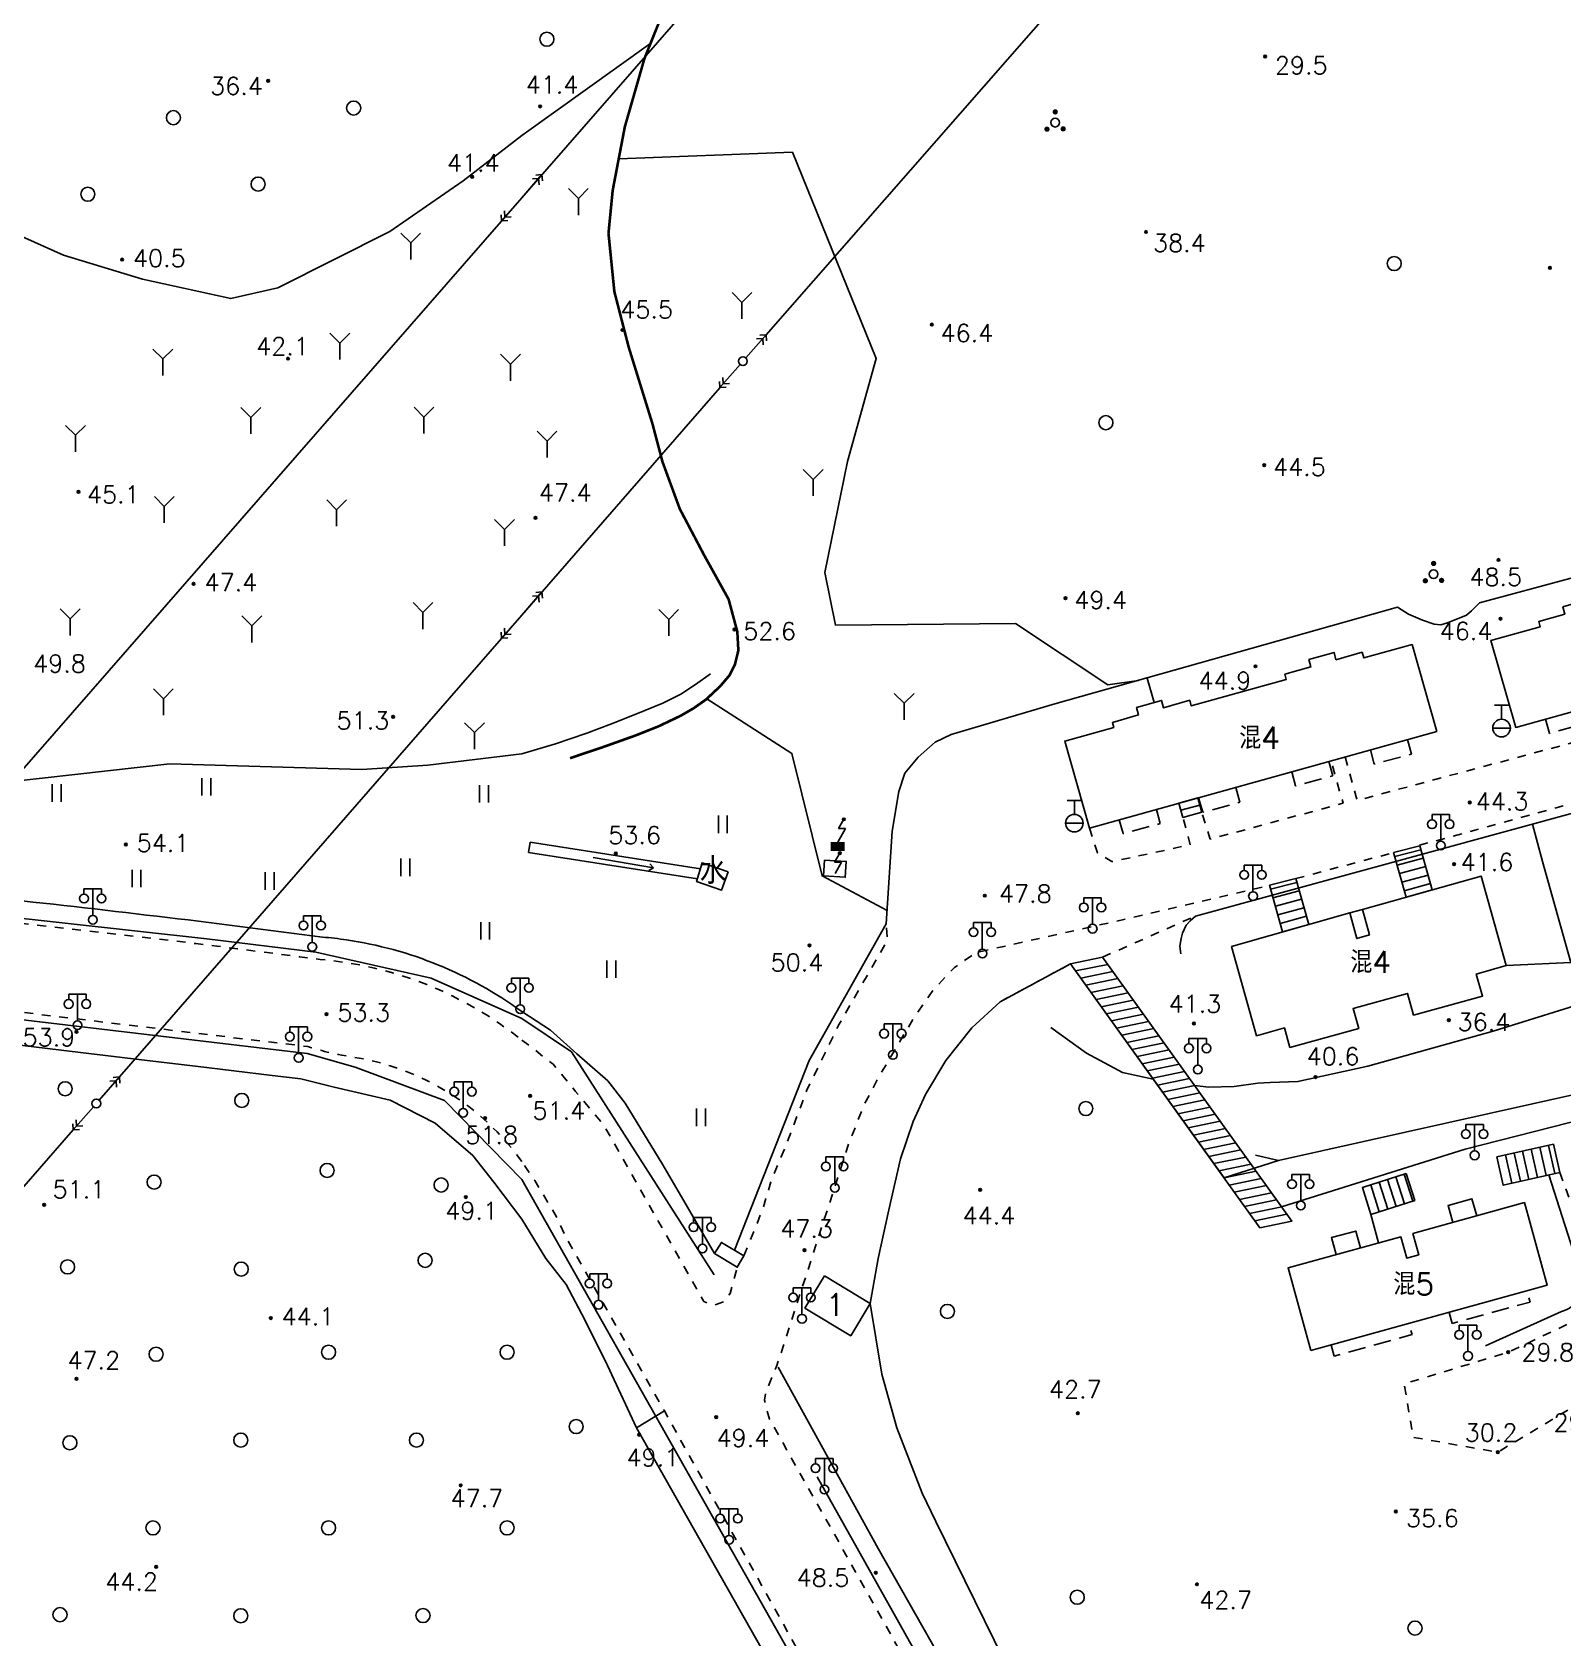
# Model space of a CAD drawing. Extents: x 115374 to 116875, y 149866 to 152432.
# Drawn here: x 115944.2 to 116118.6, y 151609.6 to 151792.5 of the extents above; entities that cross this region are included whole.
import ezdxf
from ezdxf.enums import TextEntityAlignment as Align

# ---------------------------------------------------------------- set-up
doc = ezdxf.new("R2010")
doc.units = 0
doc.header["$MEASUREMENT"] = 0
doc.header["$PDMODE"] = 32
doc.header["$PDSIZE"] = 0.3
for name, pattern in [('X3', [5, 4, -1]), ('X5', [3, 2, -1]), ('X6', [2, 1, -1])]:
    doc.linetypes.add(name, pattern=pattern)
doc.layers.get('0').update_dxf_attribs({"linetype": 'CONTINUOUS'})
for name, color, linetype in [('BOUND', 7, 'CONTINUOUS'), ('DLDW', 14, 'CONTINUOUS'), ('DLSS', 5, 'CONTINUOUS'), ('DMTZ', 5, 'CONTINUOUS'), ('GCD', 1, 'CONTINUOUS'), ('GXYZ', 2, 'CONTINUOUS'), ('JMD', 6, 'CONTINUOUS'), ('SXSS', 5, 'CONTINUOUS'), ('YZH', 2, 'CONTINUOUS'), ('ZBTZ', 5, 'CONTINUOUS')]:
    doc.layers.add(name, color=color, linetype=linetype)
doc.styles.add('HZ', font='rs.shx', dxfattribs={"bigfont": 'hztxt.shx'})
doc.linetypes.add('X19', pattern='A,4.5,[145,symbolx.shx,S=1,R=0,X=0,Y=1],4.5,-0.5,[146,symbolx.shx,S=1,R=0,X=0,Y=0],-0.5', length=10)
doc.linetypes.add('X33', pattern='A,2,[150,symbolx.shx,S=1,R=0,X=0,Y=1],1e-11', length=2)
doc.linetypes.add('X34', pattern='A,2,[150,symbolx.shx,S=1,R=0,X=0,Y=0],1e-11', length=2)
doc.linetypes.add('X35', pattern='A,2,[4,symbolt.shx,S=1,R=0,X=0,Y=0],2,[28,symbolt.shx,S=1,R=0,X=0,Y=0],1e-11', length=4)
doc.linetypes.add('X36', pattern='A,2,[4,symbolt.shx,S=1,R=180,X=0,Y=0],2,[28,symbolt.shx,S=1,R=180,X=0,Y=0],1e-11', length=4)
doc.linetypes.add('X39', pattern='A,2,[150,symbolx.shx,S=1,R=0,X=0,Y=1],2,[151,symbolx.shx,S=1,R=0,X=0,Y=3],1e-11', length=4)
doc.linetypes.add('X4', pattern='A,0,-1e-09,[149,symbolx.shx,S=0.15,R=0,X=0,Y=0],-1.6', length=1.6)
doc.linetypes.add('X49', pattern='A,0,[5,symbolt.shx,S=1,R=0,X=0,Y=0],-10', length=10)

# ---------------------------------------------------------------- blocks, each defined once
blk = doc.blocks.new('GC097')
for p, q in [((-1, 2.92), (-1, 3.52)), ((-1, 3.52), (1, 3.52)), ((0, 0.52), (0, 3.52)), ((1, 3.52), (1, 2.92))]:
    blk.add_line(p, q)
for centre in [(-1, 2.42), (1, 2.42), (0.01, 0)]:
    blk.add_circle(centre, 0.5)
blk = doc.blocks.new('GC133')
for p, q in [((-0.81, 2.59), (0.79, 2.59)), ((-0.01, 0.99), (-0.01, 2.59)), ((-1.01, -0.01), (0.99, -0.01))]:
    blk.add_line(p, q)
blk.add_circle((-0.01, -0.01), 1)
blk = doc.blocks.new('GC122')
blk.add_circle((0, 0), 0.8)
blk = doc.blocks.new('GC178')
at = {"linetype": 'Continuous'}
for p, q in [((-1.13, 1.44), (0, 0.31)), ((0, 0.31), (1.13, 1.44)), ((0, 0.31), (0, -1.57))]:
    blk.add_line(p, q, dxfattribs=at)
blk = doc.blocks.new('GC155')
for p, q in [((4, 0), (0.5, 0)), ((3.42, 0), (2.92, 0.5)), ((2.92, -0.5), (3.42, 0)), ((4, 0), (3.5, 0.5)), ((3.5, -0.5), (4, 0))]:
    blk.add_line(p, q)
blk.add_circle((0, 0), 0.5)
blk = doc.blocks.new('GC268')
for points, const_width in [([(-0.17, 0.74, 1), (0.13, 0.74, 1)], 0.3), ([(-0.15, 0.77, 1), (0.1, 0.77, 1)], 0.25), ([(-1.11, -1.23, 1), (-0.81, -1.23, 1)], 0.3), ([(-1.08, -1.22, 1), (-0.83, -1.22, 1)], 0.25), ([(0.74, -1.19, 1), (1.04, -1.19, 1)], 0.3), ([(0.73, -1.16, 1), (0.98, -1.16, 1)], 0.25)]:
    blk.add_lwpolyline(points, format="xyb", close=True, dxfattribs=dict(const_width=const_width))
blk.add_circle((-0.02, -0.48), 0.5)
blk = doc.blocks.new('Ggjt')
for p, q in [((3.5, 0), (0, 0)), ((2.92, 0), (2.42, 0.5)), ((2.42, -0.5), (2.92, 0)), ((3.5, 0), (3, 0.5)), ((3, -0.5), (3.5, 0))]:
    blk.add_line(p, q)
blk = doc.blocks.new('GC121')
for p, q in [((-0.5, -0.64), (-0.5, 1.36)), ((-0.5, -0.64), (-0.5, 0.86)), ((0.5, -0.64), (0.5, 1.36))]:
    blk.add_line(p, q)
blk = doc.blocks.new('GC245')
for p, q in [((-0.06, 1.28), (0.54, 2.32)), ((0.36, 2.26), (0.54, 2.32)), ((0.54, 2.32), (0.6, 2.16)), ((0.74, 1.28), (-0.06, 1.28)), ((0, 0), (0.74, 1.28))]:
    blk.add_line(p, q)
blk.add_point((0.54, 2.32))
blk = doc.blocks.new('GC129')
for p, q in [((-0.04, 0.49), (0.86, 2.05)), ((0.06, 2.05), (0.66, 3.09)), ((0.86, 2.05), (0.06, 2.05)), ((0.48, 3.03), (0.67, 3.09)), ((0.67, 3.09), (0.72, 2.93))]:
    blk.add_line(p, q)
at = {"linetype": 'Continuous', "const_width": 1, "flags": 128}
blk.add_lwpolyline([(-0.83, 0), (0.77, 0)], dxfattribs=at)
blk.add_point((0.67, 3.09))

msp = doc.modelspace()

# ---------------------------------------------------------------- linework, layer by layer
at = {"layer": 'BOUND', "linetype": 'Continuous', "flags": 128}
for points in [[(116074.84, 151704.68), (116075.3, 151703.05), (116077.44, 151703.67), (116076.99, 151705.28)], [(116099.28, 151699.05), (116100.71, 151693.97), (116103.68, 151694.81), (116102.28, 151699.81)], [(116088.15, 151696.09), (116089.62, 151690.86), (116086.65, 151690.02), (116085.16, 151695.33)]]:
    msp.add_lwpolyline(points, close=True, dxfattribs=at)
for points, elevation in [([(116084.04, 151656.35), (116062.49, 151686.39), (116066.15, 151687.15), (116087.7, 151657.1)], 47.23), ([(116118.2, 151662.63), (116111.77, 151661.19), (116111.05, 151664.41), (116117.48, 151665.85)], 32.75), ([(116100.72, 151662.51), (116095.74, 151660.91), (116096.69, 151657.84), (116101.7, 151659.45)], 34.25)]:
    msp.add_lwpolyline(points, close=True, dxfattribs=dict(at, elevation=elevation))
at = {"layer": 'DLDW', "linetype": 'Continuous', "flags": 128}
msp.add_lwpolyline([(116023.49, 151696.86), (116022.76, 151694.79), (116019.92, 151695.77), (116020.54, 151697.89)], close=True, dxfattribs=at)
at = {"layer": 'DLSS', "linetype": 'X3', "const_width": 0.3, "flags": 128}
msp.add_lwpolyline([(116005.5, 151709.8), (116009.35, 151711.1), (116012.89, 151712.36), (116015.56, 151713.42), (116018.06, 151714.61), (116019.6, 151715.5), (116021.01, 151716.5), (116022.6, 151717.99), (116023.68, 151719.26), (116024.28, 151720.48), (116024.67, 151722.07), (116024.55, 151724.21), (116023.56, 151727.89), (116020.78, 151732.9), (116018, 151738.18), (116016.03, 151743.54), (116014.87, 151747.93), (116012.18, 151756.6), (116010.55, 151762.91), (116009.88, 151769.56), (116010.36, 151774.45), (116011.74, 151781.68), (116013.98, 151789.47), (116017.18, 151797.42)], dxfattribs=at)
at = {"layer": 'DLSS', "linetype": 'X6', "flags": 128}
for points, elevation in [([(115866.46, 151765.98, -0.013054), (115910.86, 151711.93, 0.11413), (115925.74, 151695.87, 0.107698), (115939.33, 151691.38, -0.006779), (115977.03, 151686.89, -0.149774), (116000, 151677.71)], 58.39), ([(116000, 151663.88, 0.202534), (115980.76, 151675.78, -0.041296), (115975.65, 151676.97), (115932.79, 151682.1, 0.024307)], 49.94), ([(116118.2, 151662.63), (116122.55, 151650.93, -0.419227), (116120.17, 151645.86), (116112.34, 151642.17), (116100.5, 151638.57), (116101.52, 151632.48), (116111.16, 151630.8), (116125.89, 151639.64, -0.063402), (116132.99, 151642.76), (116170.69, 151646.83), (116212.29, 151646.3)], 32.75)]:
    msp.add_lwpolyline(points, format="xyb", dxfattribs=dict(at, elevation=elevation))
for points in [[(116093.77, 151709.94), (116095.15, 151705), (116124.27, 151712.8)], [(116076.99, 151705.28), (116077.44, 151703.67), (116078.41, 151700.59), (116093.53, 151704.67), (116092.18, 151709.5)], [(116102.22, 151699.88), (116126.89, 151706.67)], [(116064.66, 151701.85), (116065.58, 151699.03), (116067.19, 151698.02), (116076.13, 151699.94), (116075.31, 151702.98)], [(116088.15, 151696.09), (116099.28, 151699.05)], [(116101.81, 151503.79), (116028.23, 151634.54), (116027.88, 151635.64), (116027.65, 151636.73), (116027.83, 151637.76), (116029.06, 151640.65), (116037.28, 151666.03), (116039.01, 151670.37), (116040.69, 151673.57), (116044.73, 151680.35), (116046.88, 151683.41), (116049.27, 151685.98), (116051.72, 151687.66), (116067.59, 151691.21), (116085.16, 151695.33)], [(116025.31, 151653.13), (116027.45, 151658.49), (116028.44, 151661.77), (116030.17, 151665.91), (116032.44, 151671.94), (116036.14, 151679.51), (116041.65, 151689.06), (116041.51, 151690.93)], [(116054.48, 151682.08), (116062.49, 151686.39)], [(116000, 151677.71), (116001.01, 151676.96), (116003.59, 151674.95), (116006.14, 151671.87), (116009.42, 151667.91), (116020.75, 151647.94), (116021.85, 151647.51), (116023.1, 151647.94), (116023.72, 151648.87), (116024.54, 151651.85)], [(116067.33, 151543.98), (116016.24, 151635.49), (116004.88, 151655.56), (116003.82, 151657.86), (116001.48, 151661.72), (116000, 151663.88)]]:
    msp.add_lwpolyline(points, dxfattribs=at)
at = {"layer": 'DLSS', "linetype": 'X6', "elevation": 46.85, "flags": 128}
msp.add_lwpolyline([(116066.15, 151687.15), (116076.71, 151691.82)], dxfattribs=at)
at = {"layer": 'DLSS', "linetype": 'Continuous', "flags": 128}
for points in [[(115932.79, 151682.1), (115932.34, 151678.37), (115935.97, 151677.94), (115942.87, 151677.11), (115947.55, 151676.55), (115956.71, 151675.46), (115962.84, 151674.72), (115971.6, 151673.67), (115974.86, 151673.28), (115978.65, 151672.33), (115985, 151670.85), (115990.14, 151668.24), (115994.43, 151664.57), (115996.81, 151661.55), (116000, 151657.31)], [(116021.97, 151653.4), (116016.07, 151663.52), (116011.77, 151670.51), (116009.79, 151673.08), (116006.28, 151676.16), (116003.27, 151678.82)], [(116000, 151657.31), (116002.74, 151652.86), (116005.05, 151649.89), (116007.17, 151645.85), (116009.76, 151640.66), (116013.07, 151633.57), (116016.24, 151635.49)], [(116107.82, 151500), (116105.68, 151504.27), (116103.07, 151508.97), (116100.52, 151513.52), (116098.61, 151516.87), (116087.23, 151537.36), (116077.98, 151553.26), (116069.92, 151567.77), (116055.58, 151593.64), (116048.38, 151606.11), (116040.6, 151619.84), (116029.2, 151640.47)], [(116039.02, 151587.74), (116013.07, 151633.57)]]:
    msp.add_lwpolyline(points, dxfattribs=at)
at = {"layer": 'DMTZ', "linetype": 'X35', "flags": 128}
for points, elevation in [([(116149, 151738.95), (116123.29, 151731.33), (116109.08, 151727.49), (116108.17, 151726.56), (116107.59, 151726.07), (116105.43, 151725.2), (116104.67, 151724.97), (116103.89, 151725.05), (116102.56, 151725.51), (116101, 151726.19), (116099.72, 151726.99), (116060.69, 151715.97)], 8.3), ([(116193.71, 151727.62), (116193.98, 151723.16), (116191.87, 151718.29), (116189.39, 151711.5), (116186.27, 151704.94), (116183.02, 151699.13), (116177.28, 151692.64), (116170.99, 151687.88), (116165.68, 151683.97), (116158.14, 151680.04), (116086.16, 151664), (116083.57, 151664.61)], 8.3), ([(116071.24, 151718.93), (116072.02, 151716.13)], 55.35), ([(116060.69, 151715.97), (116048.92, 151712.5), (116047.08, 151711.61), (116045.13, 151709.91), (116043.61, 151708.1), (116042.94, 151706.01), (116042.19, 151701.48), (116041.51, 151690.93), (116032.75, 151675.4), (116024.22, 151653.8)], 8.3), ([(116155.94, 151713.43), (116076.71, 151691.82), (116076.11, 151691.3), (116075.65, 151690.79), (116075.24, 151689.88), (116075.09, 151689.27), (116074.94, 151688.41), (116075.06, 151687.53)], 8.3), ([(116115.09, 151702.29), (116116.24, 151698.02), (116119.47, 151686.55), (116112.1, 151686.19)], 48.1), ([(116096.69, 151657.84), (116097.58, 151654.61)], 36.55)]:
    msp.add_lwpolyline(points, dxfattribs=dict(at, elevation=elevation))
at = {"layer": 'DMTZ', "linetype": 'X39', "elevation": 8.3, "flags": 128}
for points in [[(116186.52, 151727.62), (116175.38, 151711.03), (116169.82, 151704.25), (116164.53, 151698.8), (116160.49, 151695.77), (116158.48, 151694.69), (116153.25, 151692.67), (116131.33, 151685.19), (116110.64, 151678.74), (116096.34, 151674.72), (116088.39, 151672.99), (116085.22, 151672.89), (116083.81, 151672.8), (116081.14, 151672.44), (116078.2, 151672.34), (116076.64, 151672.52)], [(116071.9, 151673.27), (116068.42, 151674.01), (116064.32, 151676.2), (116060.27, 151679.14)]]:
    msp.add_lwpolyline(points, dxfattribs=at)
at = {"layer": 'DMTZ', "linetype": 'X35', "flags": 128}
for points in [[(116241.81, 151724.82), (116232.5, 151720.71), (116217.64, 151714.58), (116201.8, 151705.37), (116183.56, 151688.17), (116167.52, 151682.69), (116152.7, 151676.83), (116107.45, 151665.28), (116086.53, 151658.73)], [(116054.48, 151682.08), (116051.26, 151679.12), (116048.3, 151675.38), (116045.98, 151671.52), (116044.56, 151668.43), (116043.14, 151664.18), (116041.82, 151658.38), (116040.59, 151652.83), (116039.69, 151647.73), (116041, 151639.66), (116042.72, 151633.55), (116045.59, 151626.12), (116047.14, 151622.89)]]:
    msp.add_lwpolyline(points, dxfattribs=at)
at = {"layer": 'DMTZ', "linetype": 'X33', "elevation": 53.84, "flags": 128}
msp.add_lwpolyline([(116000, 151710.29), (116003.84, 151711.43), (116007.41, 151712.64), (116010.21, 151713.72), (116013, 151714.83), (116016.07, 151716.08), (116018.1, 151717.09), (116019.77, 151718.18), (116021.49, 151719.4)], dxfattribs=at)
at = {"layer": 'DMTZ', "linetype": 'X34', "elevation": 53.84, "flags": 128}
msp.add_lwpolyline([(116000, 151710.29), (115989.29, 151709.02), (115981.79, 151708.5)], dxfattribs=at)
at = {"layer": 'DMTZ', "linetype": 'X35', "flags": 128}
for points, elevation in [([(115980.03, 151689.12, -0.121547), (116000, 151680.96, -0.232042)], 58.39), ([(116116.98, 151662.36), (116120.65, 151650.87, -0.418065), (116118.42, 151646.8), (116109.74, 151642.88)], 32.75)]:
    msp.add_lwpolyline(points, format="xyb", dxfattribs=dict(at, elevation=elevation))
at = {"layer": 'DMTZ', "linetype": 'X36', "flags": 128}
msp.add_lwpolyline([(116000, 151680.96), (116003.27, 151678.82)], dxfattribs=at)
at = {"layer": 'DMTZ', "linetype": 'X36', "elevation": 8.3, "flags": 128}
msp.add_lwpolyline([(116063.75, 151589.17), (116047.14, 151622.89)], dxfattribs=at)
at = {"layer": 'GCD', "linetype": 'Continuous'}
for p in [(116084.65, 151789.69, 29.5), (115971.12, 151786.91, 36.41), (116002.1, 151784.01, 41.4), (115994.35, 151775.98, 41.36), (116071.09, 151769.71, 38.4), (115954.5, 151766.56, 40.52), (116117.09, 151765.62, 37.9), (116046.7, 151759.16, 46.4), (116011.46, 151758.55, 45.5), (115973.39, 151755.29, 42.13), (116084.56, 151743.15, 44.5), (115949.52, 151740.12, 45.06), (116001.57, 151737.16, 47.4), (116111.22, 151732.37, 48.5), (115962.64, 151729.66, 47.36), (116061.93, 151728.01, 49.4), (116111.46, 151725.68, 46.4), (116024.23, 151724.46, 52.6), (116083.55, 151720.26, 44.9), (115985.36, 151714.52, 51.27), (116107.95, 151704.76, 44.3), (115954.92, 151699.97, 54.07), (116010.71, 151698.96, 53.6), (116106.17, 151697.74, 41.6), (116052.73, 151694.15, 47.8), (116032.78, 151688.49, 50.4), (115977.77, 151680.66, 53.32), (116105.57, 151679.97, 36.4), (115949.3, 151678.65, 53.89), (116076.55, 151679.6, 41.3), (116090.4, 151673.5, 40.6), (116000.96, 151671.35, 51.4), (115995.82, 151668.81, 51.8), (116052.21, 151660.67, 44.4), (115945.62, 151658.96, 51.15), (115993.63, 151659.84, 49.13), (116032.19, 151653.79, 47.3), (115971.42, 151646.06, 44.11), (116112.34, 151642.17, 29.84), (115949.3, 151639.15, 47.16), (116022.15, 151634.78, 49.4), (116063.33, 151635.22, 42.7), (116013.38, 151632.78, 49.1), (116111.16, 151630.8, 30.19), (115993.05, 151627.01, 47.68), (116099.54, 151624.04, 35.6), (115958.37, 151617.74, 44.23), (116040.32, 151617.07, 48.5), (116076.89, 151615.75, 42.7)]:
    msp.add_point(p, dxfattribs=at)
at = {"layer": 'GXYZ', "linetype": 'Continuous'}
for p, q in [((115938.44, 151703.12, 47.54), (116000, 151773.6, 47.54)), ((115954.19, 151673.51), (116000, 151726.09)), ((115802.28, 151500), (115948.93, 151667.48))]:
    msp.add_line(p, q, dxfattribs=at)
at = {"layer": 'GXYZ', "linetype": 'Continuous', "flags": 128}
for points in [[(116000, 151773.6), (116171.49, 151969.94)], [(116198.9, 151953.18), (116027.83, 151758.01)], [(116022.56, 151751.98), (116000, 151726.09)]]:
    msp.add_lwpolyline(points, dxfattribs=at)
at = {"layer": 'GXYZ', "linetype": 'Continuous', "elevation": 8.3, "flags": 128}
msp.add_lwpolyline([(116034.46, 151698.2), (116034.35, 151696.4), (116036.84, 151696.24), (116036.96, 151698.04)], close=True, dxfattribs=at)
at = {"layer": 'JMD', "linetype": 'Continuous', "flags": 128}
for points in [[(116135.43, 151730.89), (116138.4, 151731.74), (116138.19, 151732.59), (116141.05, 151733.39), (116141.26, 151732.54), (116144.24, 151733.41), (116144.45, 151732.67), (116149.92, 151734.19), (116152.75, 151724.29), (116113.19, 151713.3), (116110.36, 151723.2), (116115.98, 151724.76), (116115.82, 151725.36), (116118.78, 151726.21), (116118.57, 151727.05), (116121.43, 151727.85), (116121.64, 151727), (116124.62, 151727.87), (116124.81, 151727.21), (116135.62, 151730.22)], [(116104.22, 151712.85), (116064.66, 151701.85), (116061.83, 151711.75), (116067.42, 151713.3), (116067.26, 151713.88), (116070.23, 151714.73), (116070.02, 151715.57), (116072.87, 151716.37), (116073.08, 151715.52), (116076.07, 151716.39), (116076.25, 151715.75), (116087.06, 151718.76), (116086.9, 151719.35), (116089.86, 151720.2), (116089.65, 151721.05), (116092.51, 151721.84), (116092.72, 151721), (116095.7, 151721.86), (116095.89, 151721.21), (116101.39, 151722.74)], [(116094.31, 151692.18), (116080.83, 151688.38), (116083.69, 151678.2), (116086.85, 151679.09), (116087.47, 151676.88), (116095.31, 151679.04), (116094.68, 151681.29), (116100.86, 151683.03), (116101.56, 151680.55), (116109.41, 151682.71), (116108.7, 151685.23), (116112.1, 151686.19), (116109.24, 151696.37), (116095.75, 151692.58), (116096.53, 151689.68), (116095.09, 151689.27)], [(116089.85, 151642.35), (116116.78, 151649.79), (116114.18, 151659.21), (116101.48, 151655.68), (116102.15, 151653.27), (116100.78, 151652.89), (116100.11, 151655.3), (116087.26, 151651.77)], [(116034.47, 151650.88), (116032.25, 151647.2), (116037.47, 151644.05), (116039.69, 151647.73)]]:
    msp.add_lwpolyline(points, close=True, dxfattribs=at)
for points in [[(116108.75, 151657.7), (116108.21, 151659.65), (116105.49, 151658.86), (116106.02, 151656.94)], [(116092.75, 151653.28), (116092.21, 151655.23), (116094.98, 151655.97), (116095.51, 151654.04)]]:
    msp.add_lwpolyline(points, dxfattribs=at)
at = {"layer": 'SXSS', "linetype": 'Continuous'}
for p, q in [((116008.12, 151698.48), (116015.02, 151697.31)), ((116015.02, 151697.31), (116014.46, 151697)), ((116015.02, 151697.31), (116014.6, 151697.79))]:
    msp.add_line(p, q, dxfattribs=at)
at = {"layer": 'SXSS', "linetype": 'Continuous', "flags": 128}
for points in [[(116000.78, 151699.07), (116000.98, 151700.23)], [(116020.35, 151697.21), (116000.98, 151700.23)], [(116020.01, 151696.08), (116000.78, 151699.07)]]:
    msp.add_lwpolyline(points, dxfattribs=at)
at = {"layer": 'YZH', "linetype": 'Continuous'}
for p, q in [((116074.84, 151704.68, 8.3), (116075.3, 151703.05, 8.3)), ((116077.21, 151704.47, 8.3), (116075.07, 151703.87, 8.3)), ((116077.44, 151703.67, 8.3), (116076.99, 151705.28, 8.3)), ((116077.44, 151703.67, 8.3), (116075.3, 151703.05, 8.3)), ((116100.71, 151693.97, 8.3), (116099.28, 151699.05, 8.3)), ((116102.4, 151699.38, 8.3), (116099.41, 151698.62, 8.3)), ((116102.67, 151698.42, 8.3), (116099.68, 151697.64, 8.3)), ((116102.28, 151699.81, 53.07), (116103.68, 151694.81, 8.33)), ((116102.94, 151697.46, 8.3), (116099.96, 151696.66, 8.3)), ((116086.65, 151690.02, 8.3), (116085.16, 151695.33, 8.3)), ((116088.27, 151695.66, 8.3), (116085.28, 151694.9, 8.3)), ((116088.15, 151696.09, 53.07), (116089.62, 151690.86, 8.35)), ((116103.21, 151696.5, 8.3), (116100.23, 151695.69, 8.3)), ((116103.48, 151695.53, 8.3), (116100.5, 151694.71, 8.3)), ((116088.54, 151694.7, 8.3), (116085.55, 151693.92, 8.3)), ((116088.81, 151693.74, 8.3), (116085.83, 151692.94, 8.3)), ((116089.08, 151692.78, 8.3), (116086.1, 151691.97, 8.3)), ((116089.35, 151691.81, 8.3), (116086.38, 151690.99, 8.3)), ((116063.07, 151685.58, 47.23), (116066.73, 151686.33, 46.85)), ((116063.66, 151684.76, 47.23), (116067.31, 151685.52, 46.85)), ((116064.24, 151683.95, 47.23), (116067.9, 151684.71, 46.85)), ((116064.82, 151683.14, 47.23), (116068.48, 151683.9, 46.85)), ((116065.41, 151682.33, 47.23), (116069.06, 151683.08, 46.85)), ((116065.99, 151681.51, 47.23), (116069.64, 151682.27, 46.85)), ((116066.57, 151680.7, 47.23), (116070.23, 151681.46, 46.85)), ((116067.15, 151679.89, 47.23), (116070.81, 151680.65, 46.85)), ((116067.74, 151679.08, 47.23), (116071.39, 151679.83, 46.85)), ((116068.32, 151678.26, 47.23), (116071.98, 151679.02, 46.85)), ((116068.9, 151677.45, 47.23), (116072.56, 151678.21, 46.85)), ((116069.49, 151676.64, 47.23), (116073.14, 151677.4, 46.85)), ((116070.07, 151675.83, 47.23), (116073.72, 151676.58, 46.85)), ((116070.65, 151675.01, 47.23), (116074.31, 151675.77, 46.85)), ((116071.23, 151674.2, 47.23), (116074.89, 151674.96, 46.85)), ((116071.82, 151673.39, 47.23), (116075.47, 151674.14, 46.85)), ((116072.4, 151672.58, 47.23), (116076.06, 151673.33, 46.85)), ((116072.98, 151671.76, 47.23), (116076.64, 151672.52, 46.85)), ((116073.57, 151670.95, 47.23), (116077.22, 151671.71, 46.85)), ((116074.15, 151670.14, 47.23), (116077.8, 151670.89, 46.85)), ((116074.73, 151669.33, 47.23), (116078.39, 151670.08, 46.85)), ((116075.31, 151668.51, 47.23), (116078.97, 151669.27, 46.85)), ((116075.9, 151667.7, 47.23), (116079.55, 151668.46, 46.85)), ((116076.48, 151666.89, 47.23), (116080.14, 151667.64, 46.85)), ((116077.06, 151666.07, 47.23), (116080.72, 151666.83, 46.85)), ((116077.65, 151665.26, 47.23), (116081.3, 151666.02, 46.85)), ((116116.65, 151662.28, 33.73), (116115.93, 151665.5, 32.75)), ((116117.63, 151662.5, 33.73), (116116.91, 151665.72, 32.75)), ((116078.23, 151664.45, 47.23), (116081.88, 151665.21, 46.85)), ((116078.81, 151663.64, 47.23), (116082.47, 151664.39, 46.85)), ((116112.75, 151661.41, 33.73), (116112.03, 151664.63, 32.75)), ((116113.73, 151661.63, 33.73), (116113.01, 151664.85, 32.75)), ((116114.7, 151661.85, 33.73), (116113.98, 151665.07, 32.75)), ((116115.68, 151662.06, 33.73), (116114.96, 151665.29, 32.75)), ((116079.39, 151662.82, 47.23), (116083.05, 151663.58, 46.85)), ((116079.98, 151662.01, 47.23), (116083.63, 151662.77, 46.85)), ((116080.56, 151661.2, 47.23), (116084.22, 151661.96, 46.85)), ((116098.6, 151661.83, 36.55), (116099.57, 151658.76, 36.55)), ((116099.55, 151662.13, 36.55), (116100.52, 151659.07, 36.55)), ((116100.5, 151662.44, 36.55), (116101.48, 151659.38, 36.55)), ((116081.14, 151660.39, 47.23), (116084.8, 151661.14, 46.85)), ((116081.73, 151659.57, 47.23), (116085.38, 151660.33, 46.85)), ((116096.69, 151661.22, 36.55), (116097.65, 151658.15, 36.55)), ((116097.65, 151661.52, 36.55), (116098.61, 151658.45, 36.55)), ((116082.31, 151658.76, 47.23), (116085.96, 151659.52, 46.85)), ((116082.89, 151657.95, 47.23), (116086.55, 151658.71, 46.85)), ((116083.47, 151657.14, 47.23), (116087.13, 151657.89, 46.85))]:
    msp.add_line(p, q, dxfattribs=at)
at = {"layer": 'YZH', "linetype": 'X19', "flags": 128}
msp.add_lwpolyline([(116039.69, 151647.73), (116040.59, 151652.83), (116041.82, 151658.38), (116043.14, 151664.18), (116044.56, 151668.43), (116045.98, 151671.52), (116048.3, 151675.38), (116051.26, 151679.12), (116054.48, 151682.08), (116062.49, 151686.39), (116079.98, 151662.01), (116086.16, 151664), (116158.14, 151680.04), (116165.68, 151683.97), (116170.99, 151687.88), (116177.28, 151692.64), (116183.02, 151699.13), (116186.27, 151704.94), (116189.39, 151711.5), (116191.87, 151718.29), (116193.98, 151723.16), (116193.71, 151727.62), (116213.66, 151733.15), (116212.44, 151741.97), (116211.16, 151748.36), (116206.96, 151763.33), (116205.68, 151765.34), (116201.98, 151764.8), (116192.66, 151762.79), (116153.62, 151752.77), (116151.55, 151745.81), (116149, 151738.95), (116123.29, 151731.33), (116109.08, 151727.49), (116108.17, 151726.56), (116107.59, 151726.07), (116105.43, 151725.2), (116104.67, 151724.97), (116103.89, 151725.05), (116102.56, 151725.51), (116101, 151726.19), (116099.72, 151726.99), (116060.69, 151715.97), (116048.92, 151712.5), (116047.08, 151711.61), (116045.13, 151709.91), (116043.61, 151708.1), (116042.94, 151706.01), (116042.19, 151701.48), (116041.51, 151690.93), (116032.75, 151675.4), (116024.22, 151653.8)], dxfattribs=at)
at = {"layer": 'YZH', "linetype": 'X5', "flags": 128}
for points, elevation in [([(116120.79, 151715.42), (116121.25, 151713.77), (116117.02, 151712.62), (116116.57, 151714.24)], 52.15), ([(116100.86, 151711.91), (116101.32, 151710.26), (116097.08, 151709.12), (116096.64, 151710.74)], 54.6), ([(116091.9, 151709.42), (116092.35, 151707.79), (116088.12, 151706.65), (116087.68, 151708.25)], 54.66), ([(116081.31, 151706.48), (116081.78, 151704.78), (116077.55, 151703.64), (116077.08, 151705.3)], 54.04), ([(116072.27, 151703.97), (116072.72, 151702.35), (116068.48, 151701.21), (116068.04, 151702.79)], 8.3), ([(116094.31, 151692.18), (116095.75, 151692.58)], 8.3), ([(116105.6, 151646.7), (116105.95, 151645.44), (116114.82, 151647.88), (116114.47, 151649.15)], 36.77), ([(116092.16, 151642.98), (116092.51, 151641.73), (116101.38, 151644.17), (116101.03, 151645.44)], 36.77)]:
    msp.add_lwpolyline(points, dxfattribs=dict(at, elevation=elevation))
at = {"layer": 'YZH', "linetype": 'Continuous', "flags": 128}
for points, elevation in [([(116084.04, 151656.35), (116062.49, 151686.39), (116066.15, 151687.15), (116087.7, 151657.1)], 47.23), ([(116118.2, 151662.63), (116111.77, 151661.19), (116111.05, 151664.41), (116117.48, 151665.85)], 32.75), ([(116100.72, 151662.51), (116095.74, 151660.91), (116096.69, 151657.84), (116101.7, 151659.45)], 34.25)]:
    msp.add_lwpolyline(points, dxfattribs=dict(at, elevation=elevation))
msp.add_lwpolyline([(116021.97, 151653.4), (116022.74, 151654.68), (116025.31, 151653.13), (116024.54, 151651.85)], close=True, dxfattribs=at)
at = {"layer": 'ZBTZ', "linetype": 'X4', "flags": 128}
msp.add_lwpolyline([(116000, 151780.7), (115993.33, 151775.54), (115984.99, 151769.75), (115972.22, 151763.34), (115966.86, 151762.13), (115956.81, 151764.35), (115947.81, 151767.06), (115932.78, 151773.8), (115918.62, 151783.16), (115903.71, 151790.37), (115882.63, 151803.44), (115879.92, 151807.97), (115878.36, 151816.95), (115878.72, 151822.67), (115880.46, 151830.09), (115885.75, 151843.07), (115890.13, 151856.09), (115893.25, 151864.34), (115894.77, 151866.82), (115897.77, 151869.22), (115904.53, 151871.98), (115916.19, 151878.45), (115920.58, 151882.41), (115923.1, 151885.65), (115923.95, 151895.93), (115925.86, 151897.77), (115930.76, 151900.68), (115936.29, 151903.23), (115941.25, 151903.34), (115946.99, 151903.48), (115952.52, 151906.48), (115957.1, 151912.16), (115960.9, 151925.02), (115963.38, 151933.04), (115965.49, 151939.85), (115961.4, 151947.48), (115955.99, 151948.51), (115948.43, 151948.28), (115937.99, 151945.05), (115930.26, 151939.22), (115913.6, 151924.37), (115902.66, 151916.24), (115883.01, 151906.89), (115861.13, 151899.96), (115851.24, 151895.14), (115846.44, 151894.4), (115843.23, 151898.47), (115840.16, 151905.98), (115836.93, 151912.8), (115832.31, 151917.74), (115826.73, 151921.28), (115816.51, 151928.46), (115813.34, 151932.56), (115812.26, 151933.22), (115804.58, 151929.71), (115798.09, 151923.17), (115796.74, 151919.7), (115797.78, 151914.52), (115800.23, 151906.02), (115802.98, 151895.45), (115804.06, 151889.22)], dxfattribs=at)
for points, elevation in [([(116014.7, 151791.21), (116000, 151780.7)], 41.83), ([(116030.82, 151778.78), (116011.06, 151778.04)], 44.73), ([(116070.22, 151718.64), (116066.76, 151718.14), (116056.23, 151725.15), (116035.74, 151724.93), (116034.53, 151730.93), (116037.09, 151743.58), (116040.38, 151755.29), (116030.82, 151778.78)], 44.73), ([(116021.07, 151716.55), (116030.76, 151710.35), (116034.21, 151696.39), (116041.61, 151692.45)], 44.73), ([(115928.99, 151705.71), (115934.54, 151706.32), (115959.91, 151709.15), (115981.79, 151708.5)], 53.56)]:
    msp.add_lwpolyline(points, dxfattribs=dict(at, elevation=elevation))
at = {"layer": 'ZBTZ', "linetype": 'X49', "flags": 128}
for points in [[(115846.76, 151786.55), (115862.92, 151771.21), (115878.8, 151752.4), (115912.28, 151711.7), (115926.5, 151696.31), (115939.75, 151691.92), (115964.16, 151689.23), (115976.56, 151687.73), (115989.69, 151684.76), (116000, 151680.18)], [(116000, 151661.83), (115991.22, 151670.84), (115981.05, 151674.61), (115975.55, 151676.19), (115942.25, 151680.13), (115933.06, 151681.24)]]:
    msp.add_lwpolyline(points, dxfattribs=at)
at = {"layer": 'ZBTZ', "linetype": 'Continuous', "elevation": 58.39, "flags": 128}
msp.add_lwpolyline([(115868.97, 151768.72, 0.012626), (115912.09, 151716.74, 0.082726), (115927.78, 151699.07, 0.12951), (115939.59, 151693.93, -0.006768), (115977.31, 151689.43, -0.015223), (115980.03, 151689.12)], format="xyb", dxfattribs=at)
at = {"layer": 'ZBTZ', "linetype": 'X49', "elevation": 8.3, "flags": 128}
for points in [[(116000, 151680.18), (116005.65, 151676.37), (116021.92, 151650.98)], [(116000, 151661.83), (116066.93, 151543.59)], [(116104.98, 151500), (116086.16, 151534.33), (116033.66, 151627.98)]]:
    msp.add_lwpolyline(points, dxfattribs=at)

# ---------------------------------------------------------------- block references
at = {"layer": 'DLDW', "linetype": 'Continuous'}
for p in [(116104.66, 151699.86, 52.75), (116083.27, 151694.1, 53.29), (115951.15, 151691.41, 53.87), (116065, 151690.39, 55.19), (115976.14, 151688.33, 53.16), (116052.45, 151687.57, 56.26), (115999.82, 151681.23, 52.15), (115949.41, 151679.4, 53.89), (115974.59, 151675.68, 53.18), (116042.26, 151676.02, 56.44), (116076.98, 151674.35, 42.67), (115993.32, 151669.42, 52.11), (116108.51, 151664.59, 33.75), (116035.64, 151660.89, 56.67), (116088.71, 151658.88, 36.62), (116020.57, 151653.98, 58.49), (116008.74, 151647.58, 58.49), (116031.91, 151645.98, 57.07), (116107.75, 151641.74), (116034.46, 151626.54, 59.6), (116023.6, 151620.81, 56.86)]:
    msp.add_blockref('GC097', p, dxfattribs=at)
at = {"layer": 'GXYZ', "linetype": 'Continuous'}
for name, p, rotation in [('Ggjt', (116000, 151773.6, 48.05), 48.8661090030695), ('Ggjt', (116000, 151773.6, 47.54), 228.8661090013446), ('GC155', (116025.19, 151755, 48.05), 48.76397406459559), ('Ggjt', (116000, 151726.09), 48.77419160712603), ('Ggjt', (116000, 151726.09), 228.9369647997237), ('GC155', (115951.56, 151670.49), 48.93696479972374), ('GC155', (115951.56, 151670.49), 228.7945735411389)]:
    msp.add_blockref(name, p, dxfattribs=dict(at, rotation=rotation))
at = {"layer": 'GXYZ', "linetype": 'Continuous', "xscale": -1, "rotation": 48.93696479972376}
msp.add_blockref('GC155', (116025.19, 151755, 48.05), dxfattribs=at)
at = {"layer": 'GXYZ', "linetype": 'Continuous'}
for name, p in [('GC133', (116111.59, 151713.24, 52.78)), ('GC133', (116062.94, 151702.41, 8.3)), ('GC129', (116036.02, 151699.75)), ('GC245', (116035.68, 151696.67))]:
    msp.add_blockref(name, p, dxfattribs=at)
at = {"layer": 'ZBTZ', "linetype": 'Continuous'}
for name, p in [('GC122', (116002.87, 151791.65)), ('GC122', (115980.86, 151783.82)), ('GC122', (115960.33, 151782.72)), ('GC268', (116060.77, 151782.64)), ('GC122', (115969.98, 151775.16)), ('GC122', (115950.59, 151774.01)), ('GC178', (116006.45, 151773.2)), ('GC178', (115987.36, 151768.15)), ('GC122', (116099.36, 151766.11)), ('GC178', (116025.08, 151761.38)), ('GC178', (115979.28, 151756.75)), ('GC178', (115959.14, 151754.94)), ('GC178', (115998.72, 151754.34)), ('GC178', (115969.15, 151748.28)), ('GC178', (115988.87, 151748.32)), ('GC122', (116066.52, 151748)), ('GC178', (115949.19, 151746.25)), ('GC178', (116002.88, 151745.59)), ('GC178', (116033.19, 151741.23)), ('GC178', (115959.3, 151738.15)), ('GC178', (115978.92, 151737.78)), ('GC178', (115998.03, 151735.54)), ('GC268', (116103.86, 151731.23)), ('GC178', (115948.57, 151725.35)), ('GC178', (115969.26, 151724.55)), ('GC178', (115988.75, 151726.07)), ('GC178', (116016.74, 151725.29)), ('GC178', (115959.19, 151716.25)), ('GC178', (116043.55, 151715.74)), ('GC178', (115994.62, 151712.4)), ('GC121', (115964.08, 151706.18)), ('GC121', (115947.04, 151705.48)), ('GC121', (115995.71, 151705.38)), ('GC121', (116022.89, 151701.92)), ('GC121', (115956.14, 151695.74)), ('GC121', (115971.3, 151695.46)), ('GC121', (115986.75, 151697.02)), ('GC121', (115995.84, 151689.79)), ('GC121', (116010.21, 151685.42)), ('GC122', (115948.01, 151672.17)), ('GC122', (115968.12, 151670.84)), ('GC121', (116020.41, 151668.56)), ('GC122', (116064.24, 151669.91)), ('GC122', (115977.84, 151662.87)), ('GC122', (115958.14, 151661.54)), ('GC122', (115990.82, 151661.21)), ('GC122', (115989, 151652.63)), ('GC122', (115948.29, 151651.88)), ('GC122', (115968.06, 151651.63)), ('GC122', (116048.47, 151646.82)), ('GC122', (115958.36, 151641.94)), ('GC122', (115978.01, 151642.17)), ('GC122', (115998.33, 151642.17)), ('GC122', (116006.2, 151633.7)), ('GC122', (115948.55, 151631.86)), ('GC122', (115968.01, 151632.17)), ('GC122', (115988.01, 151632.17)), ('GC122', (115958.01, 151622.17)), ('GC122', (115978.01, 151622.17)), ('GC122', (115998.33, 151622.17)), ('GC122', (116063.26, 151614.27)), ('GC122', (115947.42, 151612.29)), ('GC122', (115968.01, 151612.17)), ('GC122', (115988.76, 151612.19)), ('GC122', (116101.72, 151610.76))]:
    msp.add_blockref(name, p, dxfattribs=at)

# ---------------------------------------------------------------- texts
at = {"layer": 'DLDW', "linetype": 'Continuous', "style": 'HZ'}
msp.add_text('水', height=3, dxfattribs=at).set_placement((116021.76, 151697.14), align=Align.MIDDLE)
at = {"layer": 'GCD', "linetype": 'Continuous', "style": 'HZ'}
for s, p in [('29.5', (116085.77, 151787.68, 29.55)), ('41.4', (116000.46, 151785.48, 41.39)), ('38.4', (116071.89, 151767.45, 38.44)), ('45.5', (116011.23, 151759.88, 45.54)), ('46.4', (116047.69, 151757.2, 46.37)), ('44.5', (116085.56, 151741.95, 44.52)), ('47.4', (116001.95, 151739.03, 47.44)), ('48.5', (116107.92, 151729.43, 49.38)), ('49.4', (116062.93, 151726.81, 49.38)), ('52.6', (116025.23, 151723.26, 52.55)), ('46.4', (116104.53, 151723.27, 46.37)), ('53.6', (116009.86, 151700.04, 53.57)), ('50.4', (116028.34, 151685.54, 50.39)), ('41.3', (116073.66, 151680.83, 41.32)), ('36.4', (116106.57, 151678.77, 36.4)), ('53.9', (115943.16, 151677.02, 53.89)), ('51.4', (116001.23, 151668.68, 51.39)), ('51.8', (115993.58, 151665.89, 51.8)), ('44.4', (116050.2, 151656.74, 44.36)), ('47.3', (116029.44, 151655.25, 47.31)), ('29.8', (116113.84, 151641.17, 29.84)), ('42.7', (116060.04, 151636.95, 42.67)), ('29.7', (116117.49, 151633.16, 29.72)), ('30.2', (116107.38, 151632.02, 30.19)), ('49.1', (116011.93, 151629.19, 49.05)), ('48.5', (116031.31, 151615.51, 48.55)), ('42.7', (116077.16, 151612.97, 42.67))]:
    msp.add_text(s, height=2, dxfattribs=at).set_placement(p)
at = {"layer": 'GCD', "linetype": 'Continuous', "lineweight": -3, "style": 'HZ'}
for s, p in [('36.4', (115964.52, 151785.33, 36.41)), ('41.4', (115991.48, 151776.58, 41.36)), ('40.5', (115955.73, 151765.73, 40.52)), ('42.1', (115969.76, 151755.7, 42.13)), ('45.1', (115950.5, 151738.82, 45.06)), ('47.4', (115963.88, 151728.83, 47.36)), ('49.8', (115944.37, 151719.57, 49.78)), ('51.3', (115978.92, 151713.09, 51.27)), ('54.1', (115956.16, 151699.14, 54.07)), ('53.3', (115979.01, 151679.84, 53.32)), ('51.1', (115946.58, 151659.72, 51.15)), ('49.1', (115991.29, 151657.27, 49.13)), ('44.1', (115972.65, 151645.24, 44.11)), ('47.2', (115948.27, 151640.25, 47.16)), ('47.7', (115991.89, 151624.55, 47.68)), ('44.2', (115952.58, 151615.04, 44.23))]:
    msp.add_text(s, height=2, dxfattribs=at).set_placement(p)
at = {"layer": 'GCD', "linetype": 'Continuous', "style": 'HZ'}
for s, p in [('44.9', (116080.07, 151718.63, 8.3)), ('44.3', (116111.64, 151704.88, 8.3)), ('41.6', (116109.92, 151697.97, 8.3)), ('47.8', (116057.35, 151694.37, 8.3)), ('40.6', (116092.39, 151675.86, 8.3)), ('49.4', (116025.19, 151632.41, 8.3)), ('35.6', (116103.7, 151623.28, 35.6))]:
    msp.add_text(s, height=2, dxfattribs=at).set_placement(p, align=Align.MIDDLE)
at = {"layer": 'JMD', "linetype": 'Continuous', "style": 'HZ'}
for s, p in [('混4', (116084.02, 151712.21, 8.3)), ('混4', (116096.68, 151686.7, 8.3)), ('混5', (116101.58, 151650.04, 6.84)), ('1', (116035.71, 151647.57))]:
    msp.add_text(s, height=2.5, dxfattribs=at).set_placement(p, align=Align.MIDDLE)

doc.saveas('drawing.dxf')
